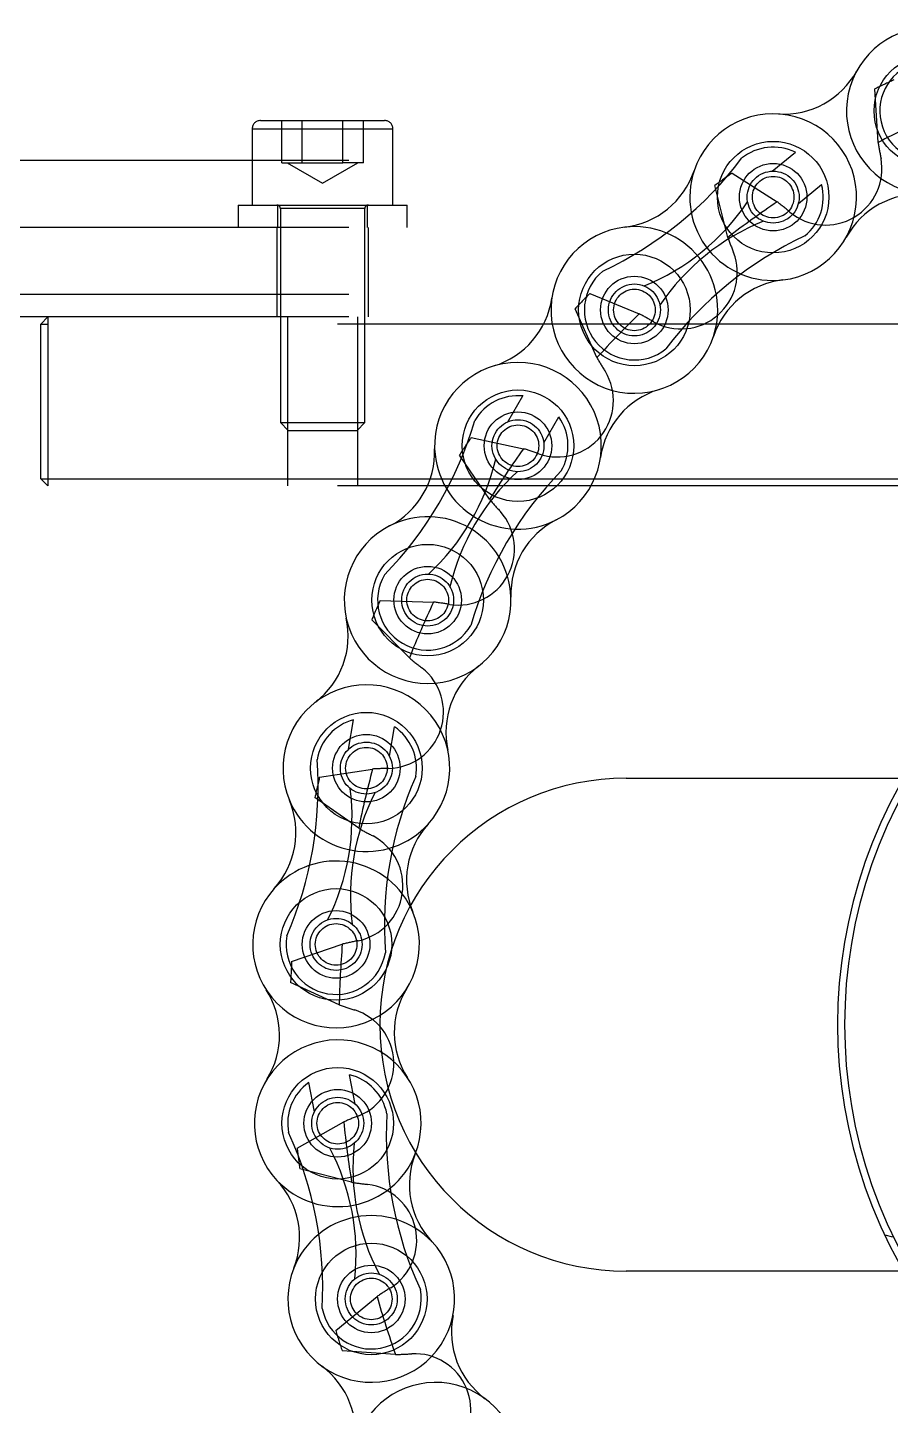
# Model space of a CAD drawing. Header units: metres. Extents: x 0 to 21025, y 0 to 14850.
# Drawn here: x 1991 to 2052.3, y 6305.8 to 6403.7 of the extents above; entities that cross this region are included whole.
import ezdxf

# ---------------------------------------------------------------- set-up
doc = ezdxf.new("R2010")
doc.units = ezdxf.units.M
doc.header["$LTSCALE"] = 25
doc.linetypes.add('HIDDEN2', pattern=[4.7625, 3.175, -1.5875])
doc.layers.add('SL4', color=4, linetype='Continuous')
doc.layers.add('ST1', color=7, linetype='HIDDEN2')

msp = doc.modelspace()

# ---------------------------------------------------------------- linework, layer by layer
at = {"layer": 'SL4'}
for centre, radius in [((2043.993, 6391.623), 2.398), ((2034.138, 6383.613), 2.399), ((2025.871, 6373.972), 2.399), ((2019.458, 6363.01), 2.398), ((2015.106, 6351.079), 2.398), ((2012.954, 6338.563), 2.398), ((2013.071, 6325.863), 2.399), ((2015.454, 6313.389), 2.399)]:
    msp.add_circle(centre, radius, dxfattribs=at)
for centre, start, end in [((2055.121, 6397.744), 76.09684, 320.96346), ((2044.74, 6403.439), 266.38247, 331.24909), ((2043.993, 6391.623), 276.6681, 161.53472), ((2032.763, 6395.373), 276.6681, 341.53472), ((2054.374, 6385.928), 86.38247, 151.24909), ((2034.138, 6383.613), 96.6681, 341.53472), ((2045.368, 6379.863), 96.6681, 161.53472), ((2022.418, 6385.298), 286.95373, 351.82035), ((2025.871, 6373.972), 297.23936, 182.10598), ((2037.59, 6372.288), 106.95373, 171.82035), ((2014.039, 6373.537), 297.23936, 2.10598), ((2019.458, 6363.01), 117.23936, 2.10598), ((2031.29, 6363.445), 117.23936, 182.10598), ((2007.894, 6360.469), 307.525, 12.39162), ((2026.67, 6353.62), 127.525, 192.39162), ((2015.106, 6351.079), 317.81064, 202.67726), ((2004.181, 6346.514), 317.81064, 22.67726), ((2023.878, 6343.128), 137.81064, 202.67726), ((2012.954, 6338.563), 137.81064, 22.67726), ((2003.02, 6332.121), 328.09628, 32.9629), ((2023.005, 6332.306), 148.09628, 212.9629), ((2013.071, 6325.863), 338.38192, 223.24854), ((2024.078, 6321.501), 158.38192, 223.24854), ((2004.447, 6317.751), 338.38192, 43.24854), ((2015.454, 6313.389), 158.38192, 43.24854), ((2027.063, 6311.062), 168.66756, 233.53418), ((2008.417, 6303.867), 348.66756, 53.53418), ((2020.026, 6301.541), 358.95319, 243.81981)]:
    msp.add_arc(centre, 5.92, start, end, dxfattribs=at)
at = {"layer": 'ST1'}
for p, q in [((2051.443, 6395.51), (2051.204, 6399.303)), ((2007.596, 6397.065), (2016.396, 6397.065)), ((2009.097, 6394.065), (2009.097, 6397.065)), ((2010.547, 6394.065), (2010.547, 6397.065)), ((2013.445, 6394.065), (2013.445, 6397.065)), ((2014.894, 6394.065), (2014.894, 6397.065)), ((2006.996, 6396.465), (2006.996, 6391.065)), ((2007.007, 6396.465), (2016.984, 6396.465)), ((2016.996, 6391.065), (2016.996, 6396.465)), ((2043.922, 6393.467), (2045.57, 6394.806)), ((2251.996, 6394.228), (1951.996, 6394.228)), ((2009.097, 6394.065), (2009.822, 6394.065)), ((2009.486, 6394.065), (2011.996, 6392.616)), ((2009.822, 6394.065), (2010.547, 6394.065)), ((2010.547, 6394.065), (2011.996, 6394.065)), ((2011.996, 6394.065), (2013.445, 6394.065)), ((2011.996, 6392.616), (2014.506, 6394.065)), ((2014.169, 6394.065), (2013.445, 6394.065)), ((2014.894, 6394.065), (2014.169, 6394.065)), ((2041.079, 6393.332), (2044.283, 6391.288)), ((2040.774, 6388.768), (2039.861, 6392.458)), ((2045.783, 6391.176), (2047.431, 6392.515)), ((2005.996, 6391.065), (2017.996, 6391.065)), ((2005.996, 6391.065), (2005.996, 6389.465)), ((2008.796, 6391.065), (2008.796, 6389.465)), ((2008.996, 6390.815), (2008.996, 6375.62)), ((2014.95, 6390.815), (2009.041, 6390.815)), ((2014.996, 6375.62), (2014.996, 6390.815)), ((2015.196, 6389.465), (2015.196, 6391.065)), ((2017.996, 6389.465), (2017.996, 6391.065)), ((2251.996, 6389.465), (1951.996, 6389.465)), ((2008.746, 6389.465), (2008.746, 6383.115)), ((2015.246, 6383.115), (2015.246, 6389.465)), ((2251.996, 6384.708), (1961.996, 6384.708)), ((2030.965, 6384.775), (2034.483, 6383.335)), ((2251.996, 6383.115), (1990.096, 6383.115)), ((1992.496, 6383.115), (1991.996, 6382.615)), ((1992.496, 6383.115), (1992.496, 6382.615)), ((2009.496, 6383.115), (2009.496, 6371.115)), ((2014.496, 6371.115), (2014.496, 6383.115)), ((2031.479, 6380.229), (2029.923, 6383.696)), ((1991.996, 6371.615), (1991.996, 6382.615)), ((1991.996, 6382.615), (1992.496, 6382.615)), ((1992.496, 6382.615), (1992.496, 6371.615)), ((2211.496, 6382.615), (1992.496, 6382.615)), ((2025.156, 6375.673), (2026.228, 6377.506)), ((2027.704, 6374.182), (2028.776, 6376.016)), ((2008.996, 6375.62), (2014.996, 6375.62)), ((2008.996, 6375.62), (2009.55, 6375.065)), ((2009.55, 6375.065), (2014.441, 6375.065)), ((2014.441, 6375.065), (2014.996, 6375.62)), ((2022.542, 6374.549), (2026.26, 6373.76)), ((2023.859, 6370.168), (2021.708, 6373.302)), ((1991.996, 6371.615), (1992.496, 6371.115)), ((1991.996, 6371.615), (1992.496, 6371.615)), ((1992.496, 6371.615), (2211.496, 6371.615)), ((1992.496, 6371.615), (1992.496, 6371.115)), ((2211.496, 6371.115), (1992.496, 6371.115)), ((2016.08, 6362.983), (2019.879, 6362.871)), ((2018.158, 6358.908), (2015.482, 6361.607)), ((2013.839, 6352.42), (2014.199, 6354.513)), ((2016.748, 6351.92), (2017.108, 6354.013)), ((2011.787, 6350.449), (2015.545, 6351.017)), ((2033.564, 6350.365), (2083.564, 6350.365)), ((2014.559, 6346.811), (2011.444, 6348.989)), ((2009.8, 6337.35), (2013.396, 6338.58)), ((2013.178, 6334.265), (2009.725, 6335.852)), ((2014.313, 6327.228), (2013.915, 6329.314)), ((2011.414, 6326.674), (2011.015, 6328.76)), ((2010.185, 6324.107), (2013.504, 6325.959)), ((2014.059, 6321.675), (2010.378, 6322.619)), ((2052.493, 6317.765), (2051.942, 6317.913)), ((2083.564, 6315.365), (2033.564, 6315.365)), ((2012.928, 6311.145), (2015.863, 6313.56)), ((2017.174, 6309.444), (2013.383, 6309.716))]:
    msp.add_line(p, q, dxfattribs=at)
for centre, radius in [((2055.121, 6397.744), 3.96), ((2043.993, 6391.623), 3.96), ((2043.993, 6391.623), 1.845), ((2043.993, 6391.623), 1.476), ((2034.138, 6383.613), 3.96), ((2034.138, 6383.613), 1.845), ((2034.138, 6383.613), 1.476), ((2025.871, 6373.972), 3.96), ((2025.871, 6373.972), 1.845), ((2025.871, 6373.972), 1.476), ((2019.458, 6363.01), 3.96), ((2019.458, 6363.01), 1.845), ((2019.458, 6363.01), 1.476), ((2015.106, 6351.079), 3.96), ((2015.106, 6351.079), 1.845), ((2015.106, 6351.079), 1.476), ((2012.954, 6338.563), 3.96), ((2012.954, 6338.563), 1.845), ((2012.954, 6338.563), 1.476), ((2013.071, 6325.863), 3.96), ((2013.071, 6325.863), 1.845), ((2013.071, 6325.863), 1.476), ((2015.454, 6313.389), 3.96), ((2015.454, 6313.389), 1.845), ((2015.454, 6313.389), 1.476)]:
    msp.add_circle(centre, radius, dxfattribs=at)
for centre, radius, start, end in [((2055.121, 6397.744), 3.552, 108.53015, 288.53015), ((2083.564, 6332.865), 73.9, 114.80648, 115.96948), ((2007.596, 6396.465), 0.6, 90, 180), ((2016.396, 6396.465), 0.6, 0, 90), ((2083.564, 6332.865), 70.4, 113.62961, 117.14635), ((2043.993, 6391.623), 3.552, 63.65477, 129.10141), ((2072.116, 6398.718), 20.92, 188.82005, 191.99733), ((2020.714, 6410.198), 26.322, 295.14156, 323.06126), ((2047.719, 6393.643), 4, 230.60088, 10.4608), ((2043.993, 6391.623), 5.92, 161.53469, 276.66814), ((2083.564, 6332.865), 73.9, 125.0922, 126.25519), ((2043.993, 6391.623), 3.552, 309.10141, 14.54805), ((2008.746, 6390.815), 0.25, 0, 90), ((2015.246, 6390.815), 0.25, 90, 180), ((2028.752, 6400.308), 16.175, 292.09441, 326.10841), ((2083.564, 6332.865), 70.4, 123.91533, 127.43206), ((2031.473, 6374.748), 20.92, 49.06435, 52.24162), ((2049.379, 6374.928), 16.175, 112.09441, 146.10841), ((2034.138, 6383.613), 5.92, 341.53468, 96.66812), ((2057.417, 6365.038), 26.322, 115.14156, 143.06126), ((2060.541, 6395.616), 20.92, 199.10577, 202.28304), ((2037.443, 6386.266), 4, 240.88659, 20.74651), ((2034.138, 6383.613), 3.552, 129.10141, 309.10141), ((2083.564, 6332.865), 73.9, 135.37791, 136.54091), ((2083.564, 6332.865), 70.4, 134.20104, 137.71778), ((2024.832, 6364.774), 20.92, 59.35006, 62.52734), ((2049.707, 6390.496), 20.92, 209.39148, 212.56876), ((2028.649, 6377.173), 4, 251.17231, 31.03223), ((2025.871, 6373.972), 3.552, 84.22604, 149.67267), ((2025.871, 6373.972), 3.552, 329.67267, 35.11931), ((1997.549, 6383.183), 26.322, 315.71282, 343.63252), ((2083.564, 6332.865), 73.9, 145.66363, 146.82662), ((2025.871, 6373.972), 5.92, 182.10597, 297.23938), ((2083.564, 6332.865), 70.4, 144.48676, 148.00349), ((2020.078, 6353.774), 20.92, 69.63577, 72.81305), ((2008.55, 6376.748), 16.175, 312.66568, 346.67967), ((2036.779, 6360.234), 16.175, 132.66568, 166.67967), ((2047.779, 6353.799), 26.322, 135.71282, 163.63252), ((2039.96, 6383.525), 20.92, 219.67719, 222.85447), ((2021.62, 6366.655), 4, 261.45802, 41.31794), ((2019.458, 6363.01), 5.92, 2.106, 117.23935), ((2019.458, 6363.01), 3.552, 149.67267, 329.67267), ((2083.564, 6332.865), 73.9, 155.94934, 157.11233), ((2083.564, 6332.865), 70.4, 154.77247, 158.28921), ((2017.365, 6342.102), 20.92, 79.92149, 83.09877), ((2031.616, 6374.925), 20.92, 229.96291, 233.14019), ((2016.582, 6355.052), 4, 271.74373, 51.60365), ((2015.106, 6351.079), 3.552, 104.79731, 170.24395), ((2083.564, 6332.865), 35, 140.84256, 219.15744), ((2083.564, 6332.865), 34.5, 140.84256, 219.15744), ((2083.564, 6332.865), 34.5, 140.84256, 219.15744), ((2015.106, 6351.079), 3.552, 350.24395, 55.69059), ((1985.354, 6349.752), 26.322, 336.2841, 4.2038), ((2083.564, 6332.865), 70.4, 165.05818, 168.57492), ((2016.78, 6330.134), 20.92, 90.2072, 93.38448), ((2083.564, 6332.865), 73.9, 166.23506, 167.39805), ((1997.914, 6347.592), 16.175, 333.23695, 7.25095), ((2033.564, 6332.865), 17.5, 90, 270), ((2042.706, 6339.891), 26.322, 156.2841, 184.2038), ((2015.106, 6351.079), 5.92, 202.67729, 317.81061), ((2030.146, 6342.05), 16.175, 153.23695, 187.25095), ((2024.94, 6364.973), 20.92, 240.24862, 243.4259), ((2013.697, 6342.735), 4, 282.02945, 61.88937), ((2012.954, 6338.563), 5.92, 22.6773, 137.8106), ((2012.954, 6338.563), 3.552, 170.24395, 350.24395), ((2083.564, 6332.865), 70.4, 175.3439, 178.86063), ((2018.341, 6318.253), 20.92, 100.49292, 103.6702), ((2083.564, 6332.865), 73.9, 176.52077, 177.68376), ((2020.149, 6353.989), 20.92, 250.53434, 253.71162), ((2013.058, 6330.101), 4, 292.31516, 72.17508), ((2013.071, 6325.863), 3.552, 10.81523, 76.26187), ((2013.071, 6325.863), 3.552, 125.36859, 190.81523), ((2021.998, 6306.841), 20.92, 110.77863, 113.95591), ((2042.842, 6325.086), 26.322, 176.85538, 204.77508), ((1985.683, 6314.166), 26.322, 356.85538, 24.77508), ((2083.564, 6332.865), 70.4, 185.62961, 189.14635), ((2030.324, 6322.695), 16.175, 173.80823, 207.82223), ((2013.071, 6325.863), 5.92, 223.24858, 338.38184), ((2083.564, 6332.865), 73.9, 186.80648, 187.96948), ((1998.201, 6316.558), 16.175, 353.80823, 27.82223), ((2017.397, 6342.327), 20.92, 260.82005, 263.99733), ((2014.684, 6317.556), 4, 302.60088, 82.4608), ((2015.454, 6313.389), 5.92, 43.24852, 158.38193), ((2015.454, 6313.389), 3.552, 190.81523, 10.81523), ((2027.634, 6296.267), 20.92, 121.06435, 124.24162), ((2083.564, 6332.865), 70.4, 195.91533, 199.43206), ((2083.564, 6332.865), 73.9, 197.0922, 198.25519), ((2016.771, 6330.36), 20.92, 271.10577, 274.28304), ((2018.525, 6305.503), 4, 312.88659, 92.74651)]:
    msp.add_arc(centre, radius, start, end, dxfattribs=at)

doc.saveas('drawing.dxf')
